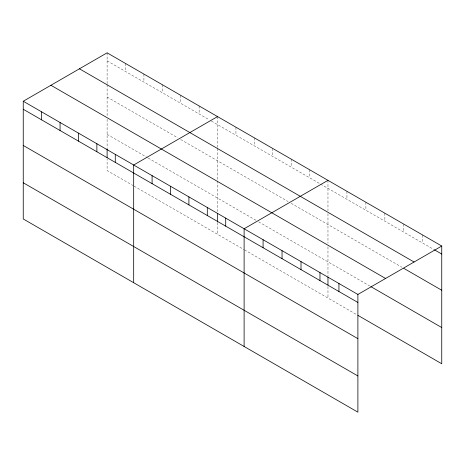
<?xml version="1.0" encoding="UTF-8"?>
<svg xmlns="http://www.w3.org/2000/svg" width="465" height="465" viewBox="0 0 465 465"><rect width="100%" height="100%" fill="white"/><g stroke="black" fill="none" stroke-linecap="round" stroke-linejoin="round"><path stroke-width="0.35" stroke-dasharray="2.33 1.74" d="M107.107 60.845L208.948 119.645M211.401 121.057L319.996 183.756M320.606 184.111L433.799 249.455M107.107 97.046L177.659 137.78M180.728 139.552L288.091 201.537M291.16 203.31L401.987 267.294M107.107 134.344L147.597 157.722M148.213 158.077L256.192 220.422M258.645 221.834L369.565 285.876M133.484 185.779L107.107 170.55L107.107 158.966M134.1 186.134L243.922 249.536M244.532 249.891L356.719 314.666M422.79 235.087L422.79 243.102M403.823 224.142L403.823 232.151M384.863 213.191L384.863 221.206M365.897 202.246L365.897 210.256M346.937 191.295L346.937 199.305M327.97 180.344L327.97 210.808M327.97 213.702L327.97 243.212M327.97 246.799L327.97 276.344M327.97 286.481L327.97 298.065M309.568 169.719L309.568 177.735M291.16 159.094L291.16 167.109M272.752 148.469L272.752 156.478M254.349 137.843L254.349 145.853M235.941 127.218L235.941 135.228M217.539 116.587L217.539 147.771M217.539 148.498L217.539 179.455M217.539 180.891L217.539 211.86M217.539 222.723L217.539 234.308M199.13 105.962L199.13 113.977M180.728 95.337L180.728 103.346M162.32 84.711L162.32 92.721M143.918 74.086L143.918 82.096M125.509 63.455L125.509 71.471M107.107 52.83L107.107 84.014M107.107 84.74L107.107 115.698M107.107 119.284L107.107 148.103"/><path stroke-width="0.7" d="M23.25 101.242L357.893 294.45L357.893 412.17L23.25 218.963L23.25 101.242L107.107 52.83L441.75 246.037L441.75 363.758L357.945 315.369M217.539 116.587L133.682 165.005L133.682 282.72M327.97 180.344L244.113 228.763L244.113 346.477M357.893 294.45L441.75 246.037M434.409 249.81L441.75 254.047M79.434 68.808L414.077 262.016M403.823 268.357L441.75 290.253M50.923 85.269L385.566 278.471M370.791 286.585L441.75 327.552M23.25 109.258L357.893 302.465M23.25 145.458L357.893 338.665M23.25 182.762L357.893 375.964M338.933 283.505L338.933 291.514M327.97 277.07L327.97 285.033M319.967 272.554L319.967 280.564M301.006 261.603L301.006 269.619M282.04 250.658L282.04 258.668M263.08 239.708L263.08 247.723M225.711 218.131L225.711 226.147M217.539 213.307L217.539 221.997M207.303 207.506L207.303 215.522M188.9 196.881L188.9 204.896M170.492 186.256L170.492 194.265M152.09 175.631L152.09 183.64M115.279 154.374L115.279 162.39M107.107 148.829L107.107 157.519M96.871 143.749L96.871 151.764M78.469 133.124L78.469 141.133M60.061 122.498L60.061 130.508M41.658 111.873L41.658 119.883"/></g></svg>
